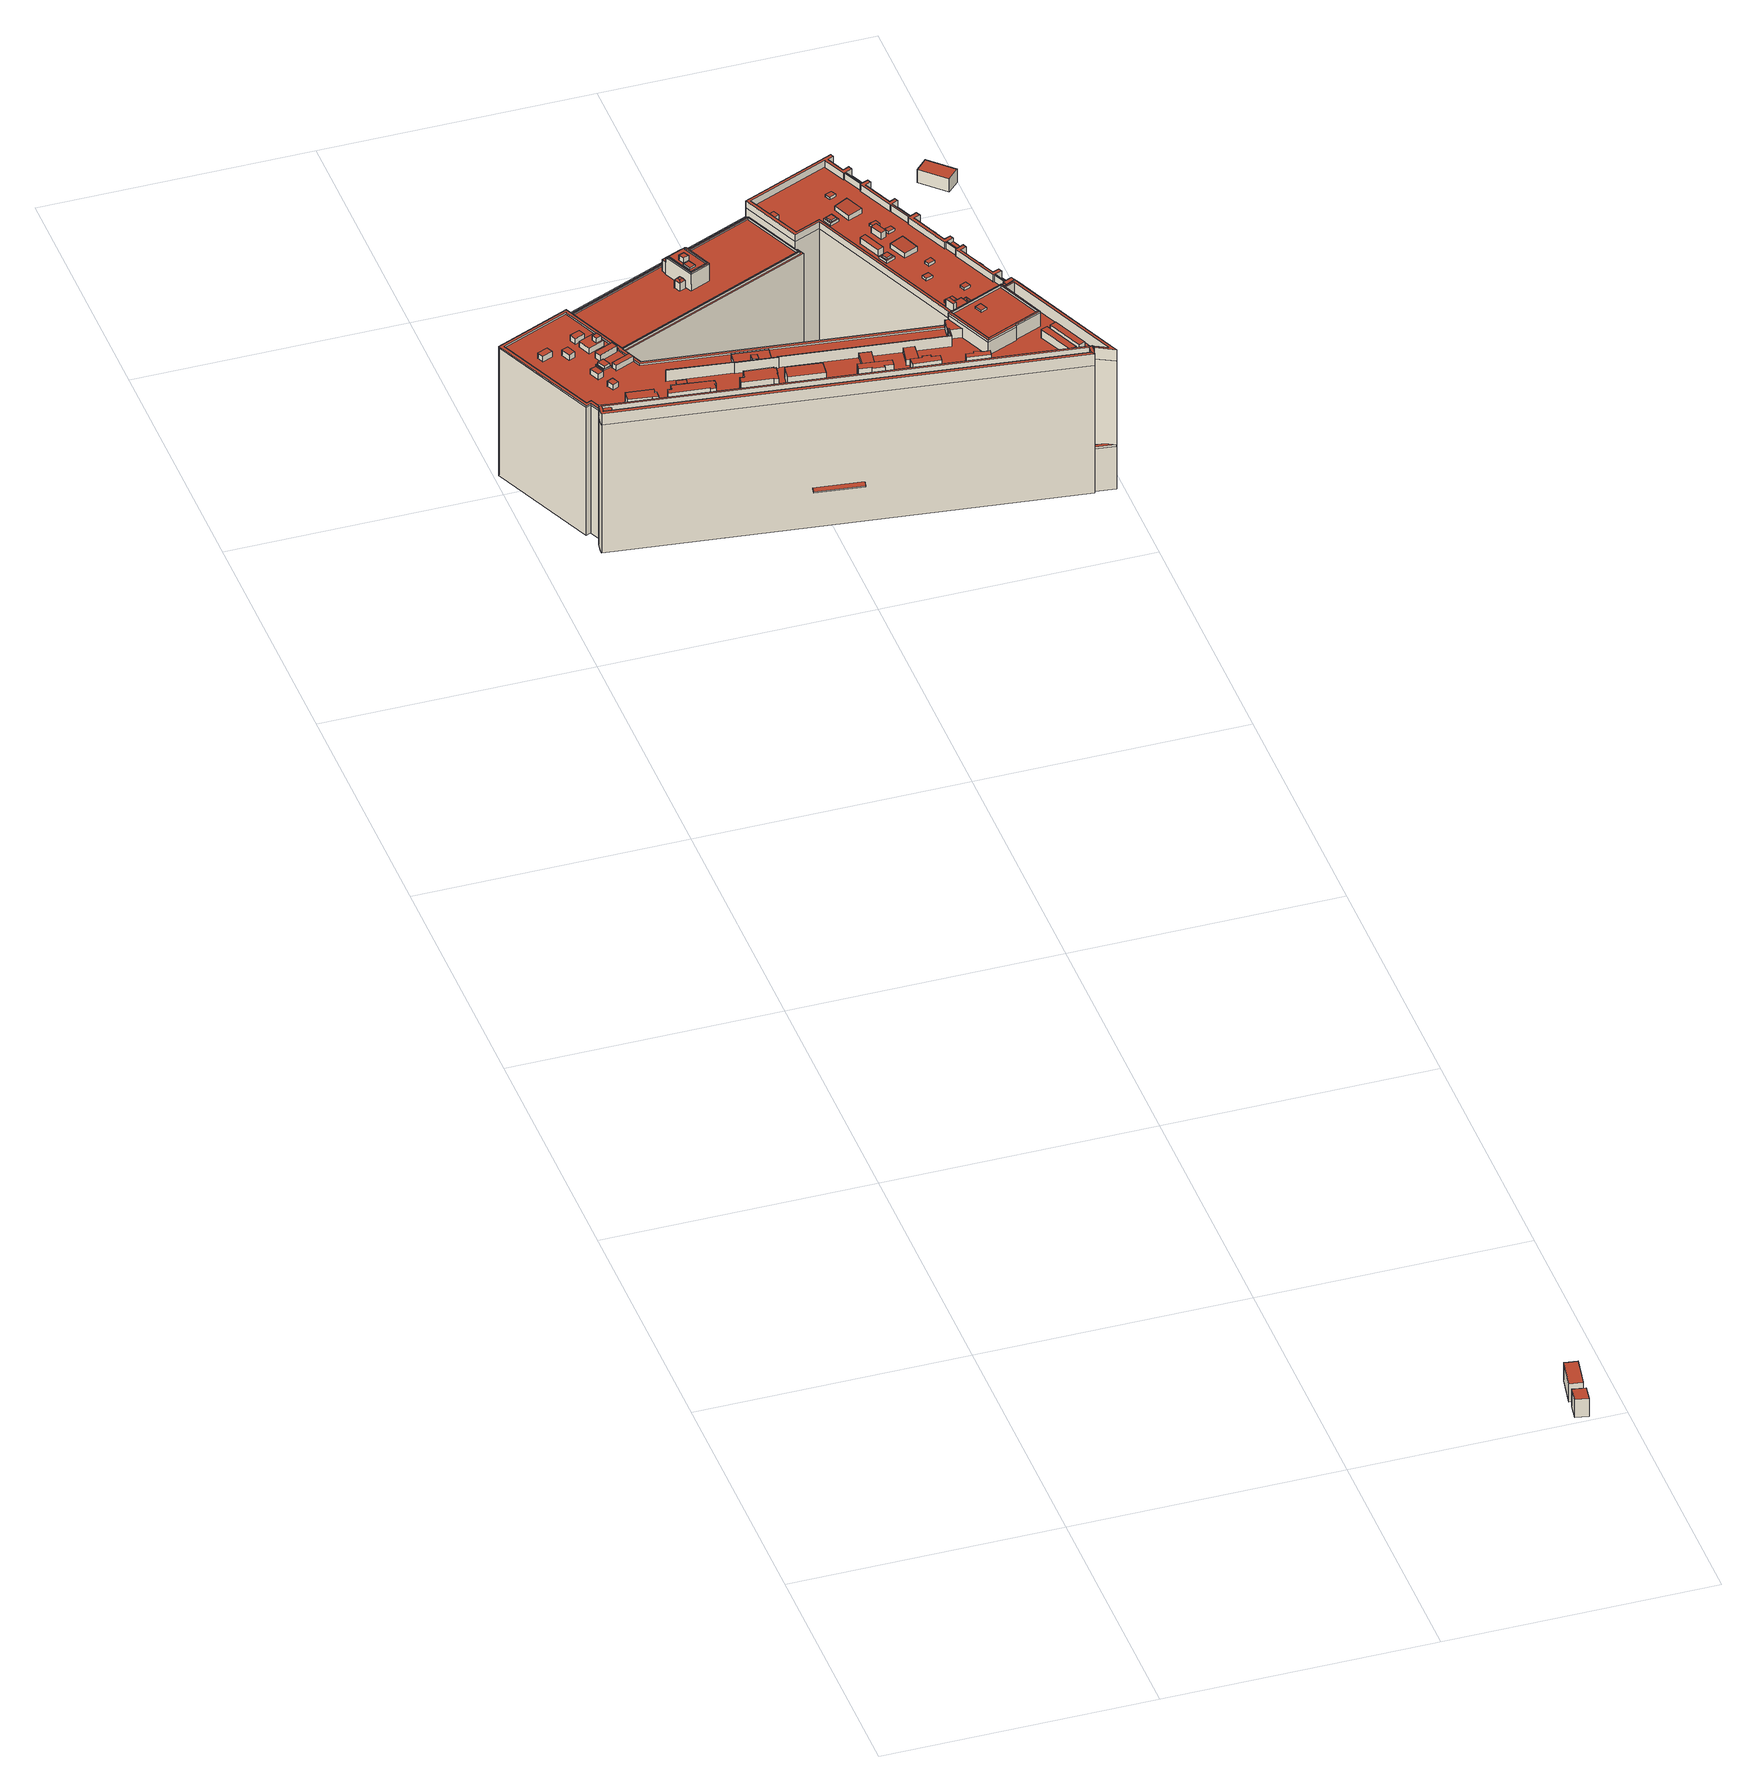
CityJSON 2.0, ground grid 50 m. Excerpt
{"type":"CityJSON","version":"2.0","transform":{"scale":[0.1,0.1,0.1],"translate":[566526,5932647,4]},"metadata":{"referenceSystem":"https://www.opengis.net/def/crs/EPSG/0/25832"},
"CityObjects":{
"building1":{"type":"Building","attributes":{"Grundhöhe NN":5.58,"Grundfläche 2D":7.43},"geometry":[{"type":"Solid","lod":"3","boundaries":[[[[0,1,2,3]],[[3,2,4,5]],[[2,1,6,4]],[[1,0,7,6]],[[0,3,5,7]],[[6,7,5,4]]]],"semantics":{"surfaces":[{"type":"GroundSurface"},{"type":"WallSurface"},{"type":"RoofSurface"}],"values":[[0,1,1,1,1,2]]}}]},
"building2":{"type":"Building","attributes":{"Grundhöhe NN":5.58,"Grundfläche 2D":14.66},"geometry":[{"type":"Solid","lod":"3","boundaries":[[[[8,9,10,11]],[[11,10,12,13]],[[10,9,14,12]],[[9,8,15,14]],[[8,11,13,15]],[[14,15,13,12]]]],"semantics":{"surfaces":[{"type":"GroundSurface"},{"type":"WallSurface"},{"type":"RoofSurface"}],"values":[[0,1,1,1,1,2]]}}]},
"building3":{"type":"Building","attributes":{"Grundhöhe NN":4.8,"Grundfläche 2D":612.06},"children":["building3-1","building3-2","building3-3","building3-4","building3-5"],"geometry":[{"type":"MultiSurface","lod":"3","boundaries":[[[16,17,18,19,20,21,22,23,24,25,26,27,28,29,30,31,32,33,34,35]],[[36,37,38,39,40,41]],[[37,36,42,43]],[[44,45,46,43,42,47]],[[44,48,40,39,49,45]],[[50,51,52,53,54,55]],[[56,53,52,57]],[[57,58,59,60,61,56]],[[62,60,59,63]],[[64,65,66,67]],[[65,68,69,66]],[[69,68,70,50,55,71]],[[55,62,72,71]],[[63,73,74,72,62]],[[73,64,67,74]],[[24,75,76,77,78,25]],[[79,75,24,23]],[[70,79,23,22]],[[20,19,80,52,51,50,70,22,21]],[[81,80,19,18]],[[16,35,34,33,77,76,82,65,64,59,58,57,81,18,17]],[[83,77,33,32]],[[84,85,31,30]],[[85,83,32,31]],[[86,84,30,29]],[[27,87,88,86,29,28]],[[89,87,27,26]],[[78,89,26,25]],[[90,91,46,45,49,39,38,92,93],[94,95,96,97],[98,99,100,101]],[[63,59,64,73],[41,47,42,36]],[[60,62,55,54,53,56,61]],[[67,66,69,71,72,74]],[[80,81,57,52]],[[79,70,68,65,82,76,75]],[[88,87,89,78,77,83,85,84,86]]],"semantics":{"surfaces":[{"type":"GroundSurface"},{"type":"WallSurface"},{"type":"RoofSurface"}],"values":[0,1,1,1,1,1,1,1,1,1,1,1,1,1,1,1,1,1,1,1,1,1,1,1,1,1,1,1,2,2,2,2,2,2,2]}}]},
"building3-1":{"type":"BuildingInstallation","parents":["building3"],"geometry":[{"type":"MultiSurface","lod":"3","boundaries":[[[102,103,104,105]],[[106,102,105,107]],[[108,106,107,109]],[[103,108,109,104]],[[110,111,103,102]],[[111,112,108,103]],[[113,110,102,106]],[[112,113,106,108]],[[111,110,113,112]]],"semantics":{"surfaces":[{"type":"WallSurface"},{"type":"RoofSurface"}],"values":[0,0,0,0,1,1,1,1,1]}}]},
"building3-2":{"type":"BuildingInstallation","parents":["building3"],"geometry":[{"type":"MultiSurface","lod":"3","boundaries":[[[114,115,97,96]],[[116,114,96,95]],[[117,116,95,94]],[[115,117,94,97]],[[115,114,116,117]]],"semantics":{"surfaces":[{"type":"WallSurface"},{"type":"RoofSurface"}],"values":[0,0,0,0,1]}}]},
"building3-3":{"type":"BuildingInstallation","parents":["building3"],"geometry":[{"type":"MultiSurface","lod":"3","boundaries":[[[118,119,98,101]],[[120,118,101,100]],[[121,120,100,99]],[[119,121,99,98]],[[120,121,119,118]]],"semantics":{"surfaces":[{"type":"WallSurface"},{"type":"RoofSurface"}],"values":[0,0,0,0,1]}}]},
"building3-4":{"type":"BuildingInstallation","parents":["building3"],"geometry":[{"type":"MultiSurface","lod":"3","boundaries":[[[47,122,123,44]],[[122,124,125,123]],[[124,41,40,125]],[[40,48,44,123,125]]],"semantics":{"surfaces":[{"type":"WallSurface"},{"type":"RoofSurface"}],"values":[0,0,0,1]}}]},
"building3-5":{"type":"BuildingInstallation","parents":["building3"],"geometry":[{"type":"MultiSurface","lod":"3","boundaries":[[[38,37,126,127]],[[37,43,128,126]],[[43,46,129,128]],[[130,129,46,91]],[[131,130,91,90]],[[132,131,90,93]],[[133,132,93,92]],[[127,133,92,38]],[[132,133,127,126,128,129,130,131]]],"semantics":{"surfaces":[{"type":"WallSurface"},{"type":"RoofSurface"}],"values":[0,0,0,0,0,0,0,0,1]}}]},
"building4":{"type":"Building","attributes":{"Grundhöhe NN":4.8,"Grundfläche 2D":1688.13},"children":["building4-1","building4-2","building4-3","building4-4","building4-5","building4-6","building4-7","building4-8","building4-9","building4-10","building4-11","building4-12","building4-13","building4-14","building4-15","building4-16","building4-17","building4-18","building4-19","building4-20","building4-21","building4-22","building4-23","building4-24","building4-25","building4-26","building4-27","building4-28"],"geometry":[{"type":"MultiSurface","lod":"3","boundaries":[[[134,135,136,137,138,139,140,141,142,143,144,145,146,147,148,149,150,151,18,17,16,35,34,33,32,31,30,29,28,152,153,154]],[[155,156,157,158]],[[156,159,160,157]],[[161,162,163,164,165,166,167,168,169,170,171,172,173,174]],[[167,175,176,168]],[[175,177,178,176]],[[177,179,180,181,182,178]],[[180,183,184,181]],[[185,186,187,188]],[[186,189,190,187]],[[191,190,189,192]],[[193,191,192,194]],[[195,196,197,193,194,198]],[[195,199,200,196]],[[199,201,202,200]],[[201,203,204,202]],[[205,206,207,208]],[[209,205,208,210]],[[211,209,210,212]],[[213,211,212,214]],[[215,213,214,216]],[[217,215,216,218]],[[219,217,218,220]],[[221,219,220,222]],[[223,221,222,224]],[[225,223,224,226]],[[227,225,226,228]],[[206,227,228,207]],[[229,185,188,184,183,230,231,232,233,234,235,236,237,238]],[[231,239,240,241,242,243,244,232]],[[241,245,246,242]],[[247,248,249,250,251,252]],[[252,253,254,247]],[[255,254,253,256,257,258]],[[259,260,261,262]],[[263,259,262,264]],[[265,263,264,266]],[[260,265,266,261]],[[267,268,269,270]],[[271,269,268,272]],[[273,271,272,274]],[[270,273,274,267]],[[275,276,277,278]],[[276,279,280,277]],[[279,281,282,280]],[[283,284,285,286]],[[287,285,284,288]],[[288,289,290,287]],[[289,291,292,290]],[[291,293,294,292]],[[293,295,296,294]],[[297,296,295,298]],[[298,283,286,297]],[[299,300,301,302,303,304]],[[305,306,307,308]],[[306,309,310,307]],[[309,311,312,310]],[[311,313,314,312]],[[315,316,317,318]],[[316,319,320,317]],[[319,321,299,304,322,320]],[[323,324,325,326]],[[324,327,328,325]],[[327,161,174,328]],[[281,155,158,282]],[[159,329,330,160]],[[329,331,332,330]],[[333,332,331,334]],[[334,335,336,333]],[[335,337,338,336]],[[278,338,337,275]],[[339,237,236,340]],[[340,341,342,339]],[[341,229,238,342]],[[343,324,323,154,153,344]],[[345,346,347,348]],[[346,349,350,351,352,353,354,347]],[[351,355,356,357,358,352]],[[359,360,361,362]],[[362,363,364,359]],[[365,364,363,366]],[[31,327,324,343,367,30]],[[161,327,31,32]],[[34,35,16,17,18,167,166,165,164,163,162,161,32,33]],[[175,167,18,151]],[[177,175,151,150]],[[148,180,179,177,150,149]],[[183,180,148,147]],[[145,231,230,183,147,146]],[[143,142,241,240,239,231,145,144]],[[241,142,141,245]],[[368,369,370,371,315,245,141,140]],[[315,371,372,316]],[[373,374,319,316,372,375]],[[299,321,319,374,373,139,138,137]],[[135,301,300,299,137,136]],[[376,344,153,152]],[[377,376,152,28]],[[378,377,28,29]],[[367,378,29,30]],[[379,380,381,382,383,356,355,351,384,385]],[[356,383,386,387]],[[387,386,388,389]],[[389,388,390,345]],[[308,302,346,345,390,305]],[[323,326,384,351,350,349,346,302,301,135,134,154]],[[373,368,140,139]],[[292,294,296,297,286,285,287,290]],[[236,235,258,257,391,392,250,249,245,315,313,311,309,306,305,390,388,386,383,382,381,380,379,203,201,199,195,198,194,192,189,186,185,229,341,340],[267,274,272,268],[159,156,155,281,279,276,275,337,335,334,331,329],[261,266,264,262],[222,220,218,216,214,212,210,208,207,228,226,224],[295,293,291,289,288,284,283,298]],[[320,322,304,303,302,308,307,310,312,314,318,317]],[[193,197,196,200,202,204,385,384,326,325,328,174,173,172,171,170,169,168,176,178,182,181,184,188,187,190,191]],[[271,273,270,269],[393,394,395,396]],[[223,225,227,206,205,209,211,213,215,217,219,221]],[[254,255,234,233,232,244,243,242,246,248,247]],[[263,265,260,259]],[[333,336,338,278,277,280,282,158,157,160,330,332]],[[238,237,339,342]],[[364,365,348,347,354,353,352,358,357,360,359]],[[389,345,366,363,362,361,356,387]],[[372,371,370,369,368,373,375]],[[376,377,378,367,343,344]]],"semantics":{"surfaces":[{"type":"GroundSurface"},{"type":"WallSurface"},{"type":"RoofSurface"}],"values":[0,1,1,1,1,1,1,1,1,1,1,1,1,1,1,1,1,1,1,1,1,1,1,1,1,1,1,1,1,1,1,1,1,1,1,1,1,1,1,1,1,1,1,1,1,1,1,1,1,1,1,1,1,1,1,1,1,1,1,1,1,1,1,1,1,1,1,1,1,1,1,1,1,1,1,1,1,1,1,1,1,1,1,1,1,1,1,1,1,1,1,1,1,1,1,1,1,1,1,1,1,1,1,1,1,1,1,2,2,2,2,2,2,2,2,2,2,2,2,2,2]}}]},
"building4-1":{"type":"BuildingInstallation","parents":["building4"],"geometry":[{"type":"MultiSurface","lod":"3","boundaries":[[[397,398,399,400]],[[400,399,401,402]],[[402,403,397,400]],[[398,397,403,404]],[[404,401,399,398]]],"semantics":{"surfaces":[{"type":"RoofSurface"},{"type":"WallSurface"}],"values":[0,1,1,1,1]}}]},
"building4-2":{"type":"BuildingInstallation","parents":["building4"],"geometry":[{"type":"MultiSurface","lod":"3","boundaries":[[[405,406,407,408]],[[409,410,407,406]],[[410,411,408,407]],[[411,412,405,408]],[[412,409,406,405]],[[409,412,411,410]]],"semantics":{"surfaces":[{"type":"RoofSurface"},{"type":"WallSurface"},{"type":"OuterCeilingSurface"}],"values":[0,1,1,1,1,2]}}]},
"building4-3":{"type":"BuildingInstallation","parents":["building4"],"geometry":[{"type":"MultiSurface","lod":"3","boundaries":[[[413,414,415,416]],[[416,415,417,418]],[[413,416,418,419]],[[414,413,419,420]],[[415,414,420,417]]],"semantics":{"surfaces":[{"type":"RoofSurface"},{"type":"WallSurface"}],"values":[0,1,1,1,1]}}]},
"building4-4":{"type":"BuildingInstallation","parents":["building4"],"geometry":[{"type":"MultiSurface","lod":"3","boundaries":[[[421,422,423,424]],[[424,423,425,426]],[[421,424,426,427]],[[422,421,427,428]],[[428,425,423,422]]],"semantics":{"surfaces":[{"type":"RoofSurface"},{"type":"WallSurface"}],"values":[0,1,1,1,1]}}]},
"building4-5":{"type":"BuildingInstallation","parents":["building4"],"geometry":[{"type":"MultiSurface","lod":"3","boundaries":[[[429,430,431,432]],[[432,431,396,395]],[[429,432,395,394]],[[430,429,394,393]],[[431,430,393,396]]],"semantics":{"surfaces":[{"type":"RoofSurface"},{"type":"WallSurface"}],"values":[0,1,1,1,1]}}]},
"building4-6":{"type":"BuildingInstallation","parents":["building4"],"geometry":[{"type":"MultiSurface","lod":"3","boundaries":[[[248,246,318,314,234,255,433]],[[245,315,318,246]],[[314,313,235,234]],[[258,434,249,248,433,255]]],"semantics":{"surfaces":[{"type":"RoofSurface"},{"type":"WallSurface"}],"values":[0,1,1,1]}}]},
"building4-7":{"type":"BuildingInstallation","parents":["building4"],"geometry":[{"type":"MultiSurface","lod":"3","boundaries":[[[435,436,437,438]],[[438,437,439,440]],[[435,438,440,441]],[[436,435,441,442]],[[437,436,442,439]]],"semantics":{"surfaces":[{"type":"RoofSurface"},{"type":"WallSurface"}],"values":[0,1,1,1,1]}}]},
"building4-8":{"type":"BuildingInstallation","parents":["building4"],"geometry":[{"type":"MultiSurface","lod":"3","boundaries":[[[443,444,445,446]],[[446,445,447,448]],[[443,446,448,449]],[[449,450,444,443]],[[450,447,445,444]]],"semantics":{"surfaces":[{"type":"RoofSurface"},{"type":"WallSurface"}],"values":[0,1,1,1,1]}}]},
"building4-9":{"type":"BuildingInstallation","parents":["building4"],"geometry":[{"type":"MultiSurface","lod":"3","boundaries":[[[253,252,251,256]],[[250,257,256,251]]],"semantics":{"surfaces":[{"type":"RoofSurface"},{"type":"WallSurface"}],"values":[0,1]}}]},
"building4-10":{"type":"BuildingInstallation","parents":["building4"],"geometry":[{"type":"MultiSurface","lod":"3","boundaries":[[[451,452,453,454]],[[454,453,455,456]],[[451,454,456,457]],[[452,451,457,458]],[[453,452,458,455]]],"semantics":{"surfaces":[{"type":"RoofSurface"},{"type":"WallSurface"}],"values":[0,1,1,1,1]}}]},
"building4-11":{"type":"BuildingInstallation","parents":["building4"],"geometry":[{"type":"MultiSurface","lod":"3","boundaries":[[[459,460,461,462]],[[463,464,460,459]],[[464,465,461,460]],[[465,466,462,461]],[[463,459,462,466]]],"semantics":{"surfaces":[{"type":"RoofSurface"},{"type":"WallSurface"}],"values":[0,1,1,1,1]}}]},
"building4-12":{"type":"BuildingInstallation","parents":["building4"],"geometry":[{"type":"MultiSurface","lod":"3","boundaries":[[[348,365,360,357,467,468]],[[366,361,360,365]],[[356,387,467,357]],[[387,389,468,467]],[[389,345,348,468]]],"semantics":{"surfaces":[{"type":"RoofSurface"},{"type":"WallSurface"}],"values":[0,1,1,1,1]}}]},
"building4-13":{"type":"BuildingInstallation","parents":["building4"],"geometry":[{"type":"MultiSurface","lod":"3","boundaries":[[[469,470,471,472]],[[472,471,473,474]],[[469,472,474,475]],[[470,469,475,476]],[[471,470,476,473]]],"semantics":{"surfaces":[{"type":"RoofSurface"},{"type":"WallSurface"}],"values":[0,1,1,1,1]}}]},
"building4-14":{"type":"BuildingInstallation","parents":["building4"],"geometry":[{"type":"MultiSurface","lod":"3","boundaries":[[[477,478,479,480,481,482,483,484]],[[485,486,482,481]],[[483,482,486,487]],[[484,483,487,488]],[[488,489,477,484]],[[489,490,478,477]],[[490,491,479,478]],[[491,492,480,479]],[[492,485,481,480]]],"semantics":{"surfaces":[{"type":"RoofSurface"},{"type":"WallSurface"}],"values":[0,1,1,1,1,1,1,1,1]}}]},
"building4-15":{"type":"BuildingInstallation","parents":["building4"],"geometry":[{"type":"MultiSurface","lod":"3","boundaries":[[[493,494,495,496,497,498,499,500]],[[496,495,501,502]],[[497,496,502,503]],[[498,497,503,504]],[[499,498,504,505]],[[500,499,505,506]],[[493,500,506,507]],[[495,494,508,501]],[[494,493,507,508]]],"semantics":{"surfaces":[{"type":"RoofSurface"},{"type":"WallSurface"}],"values":[0,1,1,1,1,1,1,1,1]}}]},
"building4-16":{"type":"BuildingInstallation","parents":["building4"],"geometry":[{"type":"MultiSurface","lod":"3","boundaries":[[[509,510,511,512]],[[513,514,512,511]],[[509,512,514,515]],[[515,516,510,509]],[[511,510,516,513]]],"semantics":{"surfaces":[{"type":"RoofSurface"},{"type":"WallSurface"}],"values":[0,1,1,1,1]}}]},
"building4-17":{"type":"BuildingInstallation","parents":["building4"],"geometry":[{"type":"MultiSurface","lod":"3","boundaries":[[[517,518,519,520]],[[517,520,521,522]],[[518,517,522,523]],[[519,518,523,524]],[[524,521,520,519]]],"semantics":{"surfaces":[{"type":"RoofSurface"},{"type":"WallSurface"}],"values":[0,1,1,1,1]}}]},
"building4-18":{"type":"BuildingInstallation","parents":["building4"],"geometry":[{"type":"MultiSurface","lod":"3","boundaries":[[[525,374,526,527,528]],[[368,373,374,525]],[[373,375,526,374]],[[375,370,527,526]],[[369,368,525,528,527,370]]],"semantics":{"surfaces":[{"type":"RoofSurface"},{"type":"WallSurface"}],"values":[0,1,1,1,1]}}]},
"building4-19":{"type":"BuildingInstallation","parents":["building4"],"geometry":[{"type":"MultiSurface","lod":"3","boundaries":[[[529,530,531,532],[533,534,535,536]],[[537,538,532,531]],[[538,539,529,532]],[[530,529,539,540]],[[531,530,540,537]]],"semantics":{"surfaces":[{"type":"RoofSurface"},{"type":"WallSurface"}],"values":[0,1,1,1,1]}}]},
"building4-20":{"type":"BuildingInstallation","parents":["building4"],"geometry":[{"type":"MultiSurface","lod":"3","boundaries":[[[541,542,543,544,545,546,547]],[[548,542,541,204,203]],[[549,543,542,548]],[[544,550,381,545]],[[385,547,546,545,381,380,379]],[[541,547,385,204]]],"semantics":{"surfaces":[{"type":"RoofSurface"},{"type":"WallSurface"}],"values":[0,1,1,1,1,1]}}]},
"building4-21":{"type":"BuildingInstallation","parents":["building4"],"geometry":[{"type":"MultiSurface","lod":"3","boundaries":[[[551,552,553,554]],[[552,551,536,535]],[[553,552,535,534]],[[554,553,534,533]],[[551,554,533,536]]],"semantics":{"surfaces":[{"type":"RoofSurface"},{"type":"WallSurface"}],"values":[0,1,1,1,1]}}]},
"building4-22":{"type":"BuildingInstallation","parents":["building4"],"geometry":[{"type":"MultiSurface","lod":"3","boundaries":[[[555,556,557,558]],[[559,560,558,557]],[[560,561,555,558]],[[556,555,561,562]],[[557,556,562,559]]],"semantics":{"surfaces":[{"type":"RoofSurface"},{"type":"WallSurface"}],"values":[0,1,1,1,1]}}]},
"building4-23":{"type":"BuildingInstallation","parents":["building4"],"geometry":[{"type":"MultiSurface","lod":"3","boundaries":[[[563,564,565,566,567,568,569,570,571,572,573,574,575,576]],[[577,578,571,570]],[[572,571,578,579]],[[579,580,573,572]],[[574,573,580,581]],[[575,574,581,582]],[[576,575,582,583]],[[550,544,563,576,583]],[[544,543,564,563]],[[584,565,564,543,549]],[[566,565,584,585]],[[585,586,567,566]],[[568,567,586,587]],[[587,588,569,568]],[[570,569,588,577]]],"semantics":{"surfaces":[{"type":"RoofSurface"},{"type":"WallSurface"}],"values":[0,1,1,1,1,1,1,1,1,1,1,1,1,1,1]}}]},
"building4-24":{"type":"BuildingInstallation","parents":["building4"],"geometry":[{"type":"MultiSurface","lod":"3","boundaries":[[[589,590,591,592],[439,442,441,440]],[[593,594,591,590]],[[592,591,594,595]],[[595,596,589,592]],[[596,593,590,589]]],"semantics":{"surfaces":[{"type":"RoofSurface"},{"type":"WallSurface"}],"values":[0,1,1,1,1]}}]},
"building4-25":{"type":"BuildingInstallation","parents":["building4"],"geometry":[{"type":"MultiSurface","lod":"3","boundaries":[[[597,598,599,600]],[[600,599,601,602]],[[597,600,602,603]],[[598,597,603,604]],[[599,598,604,601]]],"semantics":{"surfaces":[{"type":"RoofSurface"},{"type":"WallSurface"}],"values":[0,1,1,1,1]}}]},
"building4-26":{"type":"BuildingInstallation","parents":["building4"],"geometry":[{"type":"MultiSurface","lod":"3","boundaries":[[[605,606,607,608]],[[608,607,609,610]],[[605,608,610,611]],[[606,605,611,612]],[[607,606,612,609]]],"semantics":{"surfaces":[{"type":"RoofSurface"},{"type":"WallSurface"}],"values":[0,1,1,1,1]}}]},
"building4-27":{"type":"BuildingInstallation","parents":["building4"],"geometry":[{"type":"MultiSurface","lod":"3","boundaries":[[[613,614,615,616]],[[617,618,616,615]],[[613,616,618,619]],[[619,620,614,613]],[[615,614,620,617]]],"semantics":{"surfaces":[{"type":"RoofSurface"},{"type":"WallSurface"}],"values":[0,1,1,1,1]}}]},
"building4-28":{"type":"BuildingInstallation","parents":["building4"],"geometry":[{"type":"MultiSurface","lod":"3","boundaries":[[[621,622,623,624,625,626,627,628]],[[629,630,626,625]],[[630,631,627,626]],[[631,632,628,627]],[[621,628,632,633]],[[622,621,633,634]],[[623,622,634,635]],[[624,623,635,636]],[[636,629,625,624]]],"semantics":{"surfaces":[{"type":"RoofSurface"},{"type":"WallSurface"}],"values":[0,1,1,1,1,1,1,1,1]}}]},
"building5":{"type":"Building","attributes":{"Grundhöhe NN":4.8,"Grundfläche 2D":717.5},"children":["building5-1","building5-2","building5-3","building5-4","building5-5","building5-6","building5-7","building5-8","building5-9","building5-10","building5-11","building5-12","building5-13","building5-14","building5-15","building5-16","building5-17","building5-18","building5-19","building5-20","building5-21","building5-22","building5-23"],"geometry":[{"type":"MultiSurface","lod":"3","boundaries":[[[637,136,638,154,639,640,22,21,20,19,641,642,643,644,645,646,647,648,649,650,651]],[[652,653,654,655]],[[653,656,657,654]],[[658,659,660,657,656,661,662,663]],[[664,660,659,665]],[[665,666,667,668,669,664]],[[667,670,671,668]],[[670,672,673,671]],[[672,674,675,673]],[[674,676,677,675]],[[676,678,679,677]],[[678,680,681,679]],[[680,682,683,681]],[[682,684,685,683]],[[684,686,687,685]],[[686,688,689,687]],[[688,690,691,689]],[[690,692,693,691]],[[692,694,695,693]],[[696,695,694,697]],[[698,696,697,699]],[[699,700,701,698]],[[702,703,704,705]],[[702,706,707,703]],[[706,708,709,707]],[[710,709,708,711]],[[711,712,713,714,715,710]],[[713,716,717,714]],[[716,718,719,717]],[[718,720,721,719]],[[720,722,723,721]],[[724,725,726,723,722]],[[727,726,725,728,729,730]],[[730,731,732,727]],[[733,732,731,734,735,736]],[[737,738,733,736,739]],[[737,740,741,738]],[[740,742,743,741]],[[742,744,745,743]],[[744,746,747,745]],[[746,748,749,750,747]],[[749,751,752,750]],[[753,752,751,754]],[[754,755,756,753]],[[755,757,758,756]],[[757,759,760,758]],[[759,761,762,760]],[[761,763,764,762]],[[765,764,763,766]],[[766,767,768,765]],[[769,768,767,770]],[[770,771,772,769]],[[771,773,774,772]],[[773,775,776,774]],[[775,777,778,776]],[[777,779,780,778]],[[779,781,782,780]],[[783,784,785,786,787,788,782,781]],[[785,789,790,786]],[[789,791,792,793,794,790]],[[792,795,796,793]],[[797,798,799,800]],[[801,797,800,802]],[[803,801,802,804]],[[798,803,804,799]],[[805,806,807,808]],[[809,807,806,810]],[[811,809,810,812]],[[808,811,812,805]],[[813,814,815,816,651,650]],[[817,818,819,820,645,644]],[[821,822,643,642]],[[21,22,785,784,783,781,19,20]],[[789,785,22,640]],[[154,792,791,789,640,639]],[[136,702,705,823,795,792,154,638]],[[716,713,706,702,136,637]],[[824,718,716,637,651,816]],[[825,826,720,718,824,827]],[[720,826,813,722]],[[737,739,724,722,813,650,649,828]],[[737,828,829,740]],[[830,831,742,740,829,832]],[[742,831,833,744]],[[744,833,648,647,746]],[[748,746,647,646]],[[754,748,646,645,820,755]],[[755,820,834,757]],[[835,836,759,757,834,837]],[[759,836,817,761]],[[771,770,763,761,817,644,643,822]],[[771,822,838,773]],[[773,838,839,775]],[[775,839,821,777]],[[777,821,642,641,779]],[[781,779,641,19]],[[833,840,841,828,649,648]],[[842,843,655,654,657,660,664,669,668,671,673,675,677,679,681,683,685,687,689,691,693,695,696,698,701,704,703,707,709,710,715,714,717,719,721,723,726,727,732,733,738,741,743,745,747,750,752,753,756,758,760,762,764,765,768,769,772,774,776,778,780,782,788,787,786,790,794,793,796,844]],[[801,803,798,797]],[[809,811,808,807]],[[813,826,825,827,824,816,815,814]],[[837,834,820,819,818,817,836,835]],[[724,739,734,731,730,729]],[[749,748,754,751]],[[766,763,770,767]],[[686,684,682,680,678,676,674,672,670,667,666,665,659,658,661,656,653,652,845,846,847,795,823,705,700,699,697,694,692,690,688],[810,806,805,812],[800,799,804,802]],[[712,711,708,706,713]],[[832,829,828,841,840,833,831,830]],[[838,822,821,839]]],"semantics":{"surfaces":[{"type":"GroundSurface"},{"type":"WallSurface"},{"type":"RoofSurface"}],"values":[0,1,1,1,1,1,1,1,1,1,1,1,1,1,1,1,1,1,1,1,1,1,1,1,1,1,1,1,1,1,1,1,1,1,1,1,1,1,1,1,1,1,1,1,1,1,1,1,1,1,1,1,1,1,1,1,1,1,1,1,1,1,1,1,1,1,1,1,1,1,1,1,1,1,1,1,1,1,1,1,1,1,1,1,1,1,1,1,1,1,1,1,1,1,1,1,1,2,2,2,2,2,2,2,2,2,2,2,2]}}]},
"building5-1":{"type":"BuildingInstallation","parents":["building5"],"geometry":[{"type":"MultiSurface","lod":"3","boundaries":[[[848,849,850,851]],[[851,850,852,853]],[[848,851,853,854]],[[849,848,854,855]],[[850,849,855,852]]],"semantics":{"surfaces":[{"type":"RoofSurface"},{"type":"WallSurface"}],"values":[0,1,1,1,1]}}]},
"building5-2":{"type":"BuildingInstallation","parents":["building5"],"geometry":[{"type":"MultiSurface","lod":"3","boundaries":[[[856,857,858,859]],[[859,858,860,861]],[[856,859,861,862]],[[862,863,857,856]],[[863,860,858,857]]],"semantics":{"surfaces":[{"type":"RoofSurface"},{"type":"WallSurface"}],"values":[0,1,1,1,1]}}]},
"building5-3":{"type":"BuildingInstallation","parents":["building5"],"geometry":[{"type":"MultiSurface","lod":"3","boundaries":[[[864,844,796,704,701,865]],[[795,823,705,704,796]],[[866,867,865,701,700,868,869,870]]],"semantics":{"surfaces":[{"type":"RoofSurface"},{"type":"WallSurface"}],"values":[0,1,1]}}]},
"building5-4":{"type":"BuildingInstallation","parents":["building5"],"geometry":[{"type":"MultiSurface","lod":"3","boundaries":[[[869,871,872,873,870]],[[874,866,870,873]],[[875,876,877,872,871,869,868]],[[877,878,874,873,872]]],"semantics":{"surfaces":[{"type":"RoofSurface"},{"type":"WallSurface"}],"values":[0,1,1,1]}}]},
"building5-5":{"type":"BuildingInstallation","parents":["building5"],"geometry":[{"type":"MultiSurface","lod":"3","boundaries":[[[725,736,735,728]],[[728,735,734,729]],[[724,739,736,725]]],"semantics":{"surfaces":[{"type":"RoofSurface"},{"type":"WallSurface"}],"values":[0,1,1]}}]},
"building5-6":{"type":"BuildingInstallation","parents":["building5"],"geometry":[{"type":"MultiSurface","lod":"3","boundaries":[[[879,880,881,882]],[[882,881,830,832]],[[879,882,832,841]],[[880,879,841,840]],[[881,880,840,830]]],"semantics":{"surfaces":[{"type":"RoofSurface"},{"type":"WallSurface"}],"values":[0,1,1,1,1]}}]},
"building5-7":{"type":"BuildingInstallation","parents":["building5"],"geometry":[{"type":"MultiSurface","lod":"3","boundaries":[[[883,884,885,886]],[[886,885,887,888]],[[883,886,888,889]],[[884,883,889,890]],[[885,884,890,887]]],"semantics":{"surfaces":[{"type":"RoofSurface"},{"type":"WallSurface"}],"values":[0,1,1,1,1]}}]},
"building5-8":{"type":"BuildingInstallation","parents":["building5"],"geometry":[{"type":"MultiSurface","lod":"3","boundaries":[[[891,892,893,894]],[[895,896,894,893]],[[891,894,896,897]],[[892,891,897,898]],[[898,895,893,892]]],"semantics":{"surfaces":[{"type":"RoofSurface"},{"type":"WallSurface"}],"values":[0,1,1,1,1]}}]},
"building5-9":{"type":"BuildingInstallation","parents":["building5"],"geometry":[{"type":"MultiSurface","lod":"3","boundaries":[[[899,900,901,902]],[[902,901,903,904]],[[899,902,904,905]],[[905,906,900,899]],[[906,903,901,900]]],"semantics":{"surfaces":[{"type":"RoofSurface"},{"type":"WallSurface"}],"values":[0,1,1,1,1]}}]},
"building5-10":{"type":"BuildingInstallation","parents":["building5"],"geometry":[{"type":"MultiSurface","lod":"3","boundaries":[[[907,908,909,910],[890,889,888,887]],[[910,909,911,912]],[[907,910,912,913]],[[908,907,913,914]],[[909,908,914,911]]],"semantics":{"surfaces":[{"type":"RoofSurface"},{"type":"WallSurface"}],"values":[0,1,1,1,1]}}]},
"building5-11":{"type":"BuildingInstallation","parents":["building5"],"geometry":[{"type":"MultiSurface","lod":"3","boundaries":[[[915,916,917,918]],[[918,917,919,920]],[[915,918,920,921]],[[916,915,921,922]],[[917,916,922,919]]],"semantics":{"surfaces":[{"type":"RoofSurface"},{"type":"WallSurface"}],"values":[0,1,1,1,1]}}]},
"building5-12":{"type":"BuildingInstallation","parents":["building5"],"geometry":[{"type":"MultiSurface","lod":"3","boundaries":[[[923,924,925,926]],[[926,925,927,928]],[[928,929,923,926]],[[924,923,929,930]],[[925,924,930,927]]],"semantics":{"surfaces":[{"type":"RoofSurface"},{"type":"WallSurface"}],"values":[0,1,1,1,1]}}]},
"building5-13":{"type":"BuildingInstallation","parents":["building5"],"geometry":[{"type":"MultiSurface","lod":"3","boundaries":[[[931,932,663,662]],[[931,662,661,933]],[[933,934,932,931]],[[934,658,663,932]]],"semantics":{"surfaces":[{"type":"RoofSurface"},{"type":"WallSurface"}],"values":[0,1,1,1]}}]},
"building5-14":{"type":"BuildingInstallation","parents":["building5"],"geometry":[{"type":"MultiSurface","lod":"3","boundaries":[[[935,936,937,938]],[[937,825,827,938]],[[827,815,935,938]],[[815,814,936,935]],[[825,937,936,814]]],"semantics":{"surfaces":[{"type":"RoofSurface"},{"type":"WallSurface"}],"values":[0,1,1,1,1]}}]},
"building5-15":{"type":"BuildingInstallation","parents":["building5"],"geometry":[{"type":"MultiSurface","lod":"3","boundaries":[[[939,940,941,942]],[[942,941,943,944]],[[939,942,944,945]],[[940,939,945,946]],[[941,940,946,943]]],"semantics":{"surfaces":[{"type":"RoofSurface"},{"type":"WallSurface"}],"values":[0,1,1,1,1]}}]},
"building5-16":{"type":"BuildingInstallation","parents":["building5"],"geometry":[{"type":"MultiSurface","lod":"3","boundaries":[[[877,876,947,948]],[[948,947,949]],[[950,947,876]],[[949,947,950]],[[951,878,877,948]],[[950,876,875,952]],[[953,949,950,952]],[[953,951,948,949]]],"semantics":{"surfaces":[{"type":"RoofSurface"},{"type":"WallSurface"}],"values":[0,0,0,0,1,1,1,1]}}]},
"building5-17":{"type":"BuildingInstallation","parents":["building5"],"geometry":[{"type":"MultiSurface","lod":"3","boundaries":[[[954,955,956,957],[919,922,921,920]],[[957,956,958,959]],[[954,957,959,960]],[[955,954,960,961]],[[961,958,956,955]]],"semantics":{"surfaces":[{"type":"RoofSurface"},{"type":"WallSurface"}],"values":[0,1,1,1,1]}}]},
"building5-18":{"type":"BuildingInstallation","parents":["building5"],"geometry":[{"type":"MultiSurface","lod":"3","boundaries":[[[962,963,964,965]],[[965,964,966,967]],[[962,965,967,968]],[[963,962,968,969]],[[964,963,969,966]]],"semantics":{"surfaces":[{"type":"RoofSurface"},{"type":"WallSurface"}],"values":[0,1,1,1,1]}}]},
"building5-19":{"type":"BuildingInstallation","parents":["building5"],"geometry":[{"type":"MultiSurface","lod":"3","boundaries":[[[970,971,972,973,974]],[[843,842,972,971]],[[973,972,842,844,864]],[[974,973,864,865,867,975]],[[652,655,843,971,970,974,975]]],"semantics":{"surfaces":[{"type":"RoofSurface"},{"type":"WallSurface"}],"values":[0,1,1,1,1]}}]},
"building5-20":{"type":"BuildingInstallation","parents":["building5"],"geometry":[{"type":"MultiSurface","lod":"3","boundaries":[[[976,977,978,979],[980,981,982,983]],[[979,978,984,985]],[[985,986,976,979]],[[977,976,986,987]],[[978,977,987,984]]],"semantics":{"surfaces":[{"type":"RoofSurface"},{"type":"WallSurface"}],"values":[0,1,1,1,1]}}]},
"building5-21":{"type":"BuildingInstallation","parents":["building5"],"geometry":[{"type":"MultiSurface","lod":"3","boundaries":[[[988,989,990,991]],[[991,990,992,993]],[[988,991,993,994]],[[989,988,994,995]],[[990,989,995,992]]],"semantics":{"surfaces":[{"type":"RoofSurface"},{"type":"WallSurface"}],"values":[0,1,1,1,1]}}]},
"building5-22":{"type":"BuildingInstallation","parents":["building5"],"geometry":[{"type":"MultiSurface","lod":"3","boundaries":[[[996,997,998,999]],[[999,998,983,982]],[[996,999,982,981]],[[997,996,981,980]],[[998,997,980,983]]],"semantics":{"surfaces":[{"type":"RoofSurface"},{"type":"WallSurface"}],"values":[0,1,1,1,1]}}]},
"building5-23":{"type":"BuildingInstallation","parents":["building5"],"geometry":[{"type":"MultiSurface","lod":"3","boundaries":[[[1000,1001,1002,1003]],[[835,837,1003,1002]],[[1000,1003,837,819]],[[819,818,1001,1000]],[[818,835,1002,1001]]],"semantics":{"surfaces":[{"type":"RoofSurface"},{"type":"WallSurface"}],"values":[0,1,1,1,1]}}]},
"building6":{"type":"Building","attributes":{"Grundhöhe NN":6.42,"Grundfläche 2D":18.04},"geometry":[{"type":"Solid","lod":"3","boundaries":[[[[1004,1005,1006,1007]],[[1007,1006,1008,1009]],[[1006,1005,1010,1008]],[[1005,1004,1011,1010]],[[1004,1007,1009,1011]],[[1010,1011,1009,1008]]]],"semantics":{"surfaces":[{"type":"GroundSurface"},{"type":"WallSurface"},{"type":"RoofSurface"}],"values":[[0,1,1,1,1,2]]}}]}
},
"vertices":[
[936,30,16],[931,0,16],[907,5,16],[912,35,16],[907,5,54],[912,35,54],[931,0,54],[936,30,54],
[946,104,16],[936,45,16],[911,49,16],[922,108,16],[911,49,54],[922,108,54],[936,45,54],[946,104,54],
[151,3107,8],[151,3109,8],[149,3113,8],[522,3275,8],[525,3269,8],[525,3268,8],[572,3159,8],[577,3161,8],[583,3148,8],[281,3017,8],[289,3001,8],[301,3006,8],[309,2987,8],[310,2984,8],[220,2945,8],[205,2980,8],[206,2980,8],[204,2984,8],[203,2986,8],[152,3106,8],[370,3110,272],[370,3110,307],[346,3163,307],[344,3167,307],[344,3167,297],[344,3167,272],[408,3126,272],[408,3126,307],[383,3184,297],[383,3184,307],[385,3180,307],[383,3184,272],[380,3183,297],[380,3183,307],[525,3268,272],[525,3269,272],[524,3271,272],[524,3271,274],[525,3269,274],[525,3268,274],[151,3109,274],[151,3109,272],[151,3107,272],[152,3106,272],[152,3106,274],[151,3107,274],[523,3267,274],[523,3267,272],[202,2990,272],[203,2987,272],[203,2987,276],[202,2990,276],[576,3149,272],[576,3149,276],[572,3159,272],[525,3268,276],[523,3267,276],[573,3151,272],[573,3151,276],[583,3148,272],[204,2984,272],[204,2984,61],[281,3017,61],[577,3161,272],[522,3275,272],[149,3113,272],[203,2986,272],[206,2980,61],[220,2945,61],[205,2980,61],[310,2984,61],[301,3006,61],[309,2987,61],[289,3001,61],[404,3128,307],[382,3179,307],[349,3165,307],[371,3114,307],[384,3129,307],[372,3124,307],[366,3139,307],[377,3144,307],[373,3158,307],[378,3148,307],[367,3144,307],[363,3154,307],
[346,3127,289],[358,3132,289],[358,3132,272],[346,3127,272],[351,3115,289],[351,3115,272],[363,3120,289],[363,3120,272],[350,3125,293],[356,3128,293],[359,3122,293],[353,3119,293],
[366,3139,310],[377,3144,310],[372,3124,310],[384,3129,310],
[363,3154,318],[373,3158,318],[367,3144,318],[378,3148,318],
[379,3193,272],[379,3193,297],[341,3177,272],[341,3177,297],
[370,3110,310],[346,3163,310],[408,3126,310],[385,3180,310],[382,3179,310],[404,3128,310],[371,3114,310],[349,3165,310],
[759,2871,8],[856,2912,8],[884,2925,8],[885,2925,8],[887,2921,8],[987,2688,8],[949,2693,8],[948,2689,8],[106,2796,8],[106,2803,8],[108,2815,8],[109,2820,8],[113,2819,8],[122,2818,8],[106,2854,8],[102,2852,8],[97,2850,8],[9,3053,8],[334,2998,8],[368,2918,8],[754,2869,8],[413,2797,281],[413,2796,281],[413,2796,304],[413,2797,304],[421,2795,281],[421,2795,304],[206,2980,281],[204,2984,281],[203,2986,281],[152,3106,281],[151,3107,281],[151,3109,281],[149,3113,281],[149,3113,284],[151,3109,284],[151,3107,284],[152,3106,284],[203,2986,284],[204,2984,284],[206,2980,284],[9,3053,281],[9,3053,284],[97,2850,281],[97,2850,284],[102,2852,281],[106,2854,281],[106,2854,284],[102,2852,284],[122,2818,281],[122,2818,284],[129,2817,281],[110,2862,281],[110,2862,284],[129,2817,284],[100,2858,281],[100,2858,284],[17,3050,284],[17,3050,281],[146,3105,284],[146,3105,281],[198,2983,281],[198,2983,284],[146,3104,284],[146,3104,281],[197,2983,281],[197,2983,284],[219,2931,281],[219,2931,284],[739,2864,281],[739,2864,284],[240,2824,304],[242,2835,304],[242,2835,281],[240,2824,281],[233,2825,304],[233,2825,281],[231,2815,304],[231,2815,281],[303,2806,304],[303,2806,281],[303,2804,304],[303,2804,281],[312,2803,304],[312,2803,281],[314,2815,304],[314,2815,281],[316,2815,304],[316,2815,281],[317,2824,304],[317,2824,281],[315,2824,304],[315,2824,281],[315,2825,304],[315,2825,281],[147,2815,281],[113,2819,281],[109,2820,281],[109,2820,305],[129,2817,305],[951,2713,305],[951,2713,281],[949,2713,281],[949,2713,302],[147,2815,302],[108,2815,281],[106,2803,281],[106,2796,281],[106,2796,305],[106,2803,305],[108,2815,305],[948,2689,281],[948,2689,305],[111,2802,305],[944,2696,305],[944,2696,281],[127,2800,281],[127,2800,301],[111,2802,301],[113,2815,301],[113,2815,305],[945,2709,305],[129,2813,301],[129,2813,281],[945,2709,281],[437,2794,304],[441,2822,304],[441,2822,281],[437,2794,281],[502,2786,304],[502,2786,281],[505,2813,304],[505,2813,281],[371,2899,281],[367,2863,281],[367,2863,292],[371,2899,292],[430,2855,292],[430,2855,281],[435,2891,292],[435,2891,281],[370,2833,281],[368,2817,281],[368,2817,304],[370,2833,304],[359,2818,281],[359,2818,304],[357,2804,281],[357,2804,304],[164,2844,281],[162,2824,281],[162,2824,301],[164,2844,301],[204,2818,301],[204,2818,281],[204,2817,281],[204,2817,301],[214,2816,281],[214,2816,301],[215,2828,281],[215,2828,301],[212,2829,281],[212,2829,301],[213,2838,301],[213,2838,281],[885,2925,281],[884,2925,281],[856,2912,281],[856,2912,305],[884,2925,305],[885,2925,305],[857,2909,281],[881,2919,281],[881,2919,305],[857,2909,305],[976,2699,281],[976,2699,305],[953,2710,281],[953,2710,305],[951,2711,281],[951,2711,305],[951,2706,281],[953,2706,281],[953,2706,305],[951,2706,305],[987,2688,281],[987,2688,305],[887,2921,281],[887,2921,305],[754,2869,281],[223,2937,281],[223,2937,284],[754,2869,284],[205,2980,281],[205,2980,284],[423,2810,281],[423,2810,304],[424,2810,281],[424,2810,304],[426,2825,304],[426,2825,281],[423,2825,281],[423,2825,304],[423,2827,281],[423,2827,304],[949,2715,302],[949,2715,281],[147,2817,281],[147,2817,302],[223,2937,57],[368,2918,57],[895,2820,309],[856,2912,309],[856,2912,313],[895,2820,313],[759,2871,309],[754,2869,309],[746,2865,309],[746,2865,313],[754,2869,313],[759,2871,313],[784,2776,309],[786,2771,309],[786,2771,313],[784,2776,313],[752,2864,313],[789,2778,313],[789,2778,309],[752,2864,309],[854,2908,309],[854,2908,313],[891,2822,313],[891,2822,309],[220,2945,57],[949,2693,99],[949,2696,99],[950,2699,99],[951,2706,99],[953,2706,99],[987,2688,99],[987,2688,103],[970,2697,99],[334,2998,57],[309,2987,57],[310,2984,57],[747,2863,281],[747,2862,281],[760,2832,281],[784,2776,281],[786,2771,281],[746,2865,284],[747,2863,284],[844,2796,281],[844,2796,309],[843,2798,281],[843,2798,309],[895,2820,281],[113,2815,281],[111,2802,281],[408,2872,292],[407,2861,292],[396,2863,292],[397,2874,292],
[927,2726,299],[898,2794,299],[886,2789,299],[916,2721,299],[886,2789,281],[916,2721,281],[927,2726,281],[898,2794,281],
[553,2726,93],[555,2739,93],[466,2750,93],[464,2738,93],[555,2739,91],[466,2750,91],[464,2738,91],[553,2726,91],
[110,2982,293],[122,2987,293],[115,3004,293],[103,2999,293],[115,3004,281],[103,2999,281],[110,2982,281],[122,2987,281],
[667,2786,293],[671,2820,293],[651,2822,293],[646,2789,293],[651,2822,281],[646,2789,281],[667,2786,281],[671,2820,281],
[407,2861,302],[408,2872,302],[397,2874,302],[396,2863,302],
[945,2707,305],[945,2707,281],
[164,2999,302],[174,3003,302],[170,3013,302],[160,3009,302],[170,3013,293],[160,3009,293],[164,2999,293],[174,3003,293],
[177,2930,292],[212,2945,292],[208,2955,292],[173,2940,292],[208,2955,281],[173,2940,281],[177,2930,281],[212,2945,281],
[67,2992,293],[86,3000,293],[81,3012,293],[62,3004,293],[81,3012,281],[62,3004,281],[67,2992,281],[86,3000,281],
[189,2990,294],[154,2975,294],[159,2963,294],[194,2979,294],[189,2990,281],[154,2975,281],[159,2963,281],[194,2979,281],
[844,2796,313],[843,2798,313],
[592,2795,293],[597,2829,293],[576,2832,293],[572,2798,293],[576,2832,281],[572,2798,281],[592,2795,281],[597,2829,281],
[684,2771,304],[685,2775,304],[670,2777,304],[669,2773,304],[649,2776,304],[648,2762,304],[698,2756,304],[700,2769,304],[649,2776,281],[648,2762,281],[698,2756,281],[700,2769,281],[684,2771,281],[685,2775,281],[670,2777,281],[669,2773,281],
[757,2763,303],[756,2759,303],[742,2761,303],[741,2751,303],[782,2745,303],[784,2756,303],[767,2758,303],[768,2761,303],[742,2761,281],[741,2751,281],[782,2745,281],[784,2756,281],[767,2758,281],[768,2761,281],[757,2763,281],[756,2759,281],
[812,2858,313],[806,2872,313],[795,2867,313],[801,2853,313],[795,2867,309],[801,2853,309],[812,2858,309],[806,2872,309],
[945,2733,299],[916,2801,299],[904,2796,299],[933,2728,299],[933,2728,281],[945,2733,281],[916,2801,281],[904,2796,281],
[949,2693,103],[970,2697,103],[950,2699,103],[949,2696,103],
[157,2937,283],[172,2943,283],[164,2961,283],[149,2955,283],[170,2944,283],[158,2939,283],[152,2954,283],[163,2959,283],[164,2961,281],[149,2955,281],[157,2937,281],[172,2943,281],
[739,2864,300],[735,2835,300],[736,2835,300],[738,2835,300],[760,2832,300],[747,2862,300],[747,2863,300],[735,2835,281],[736,2835,281],[738,2835,281],
[163,2959,288],[152,2954,288],[158,2939,288],[170,2944,288],
[140,2916,292],[151,2921,292],[143,2939,292],[132,2935,292],[143,2939,281],[132,2935,281],[140,2916,281],[151,2921,281],
[738,2835,304],[736,2835,304],[734,2816,304],[438,2853,304],[438,2851,304],[365,2861,304],[365,2862,304],[248,2878,304],[247,2876,304],[364,2861,304],[364,2859,304],[439,2850,304],[439,2852,304],[735,2814,304],[248,2878,281],[247,2876,281],[364,2861,281],[364,2859,281],[439,2850,281],[439,2852,281],[735,2814,281],[734,2816,281],[438,2853,281],[438,2851,281],[365,2861,281],[365,2862,281],
[178,3001,293],[168,3025,293],[138,3012,293],[148,2988,293],[168,3025,281],[138,3012,281],[148,2988,281],[178,3001,281],
[273,2839,298],[274,2849,298],[257,2851,298],[255,2841,298],[257,2851,281],[255,2841,281],[273,2839,281],[274,2849,281],
[134,3021,293],[153,3029,293],[148,3041,293],[129,3033,293],[148,3041,281],[129,3033,281],[134,3021,281],[153,3029,281],
[155,2881,292],[166,2886,292],[160,2899,292],[149,2894,292],[160,2899,281],[149,2894,281],[155,2881,281],[166,2886,281],
[601,2768,304],[601,2772,304],[617,2770,304],[619,2783,304],[559,2791,304],[557,2777,304],[580,2774,304],[579,2771,304],[559,2791,281],[557,2777,281],[580,2774,281],[579,2771,281],[601,2768,281],[601,2772,281],[617,2770,281],[619,2783,281],
[868,2962,8],[852,2911,8],[753,2871,8],[621,3180,8],[699,3351,8],[701,3344,8],[717,3309,8],[739,3257,8],[763,3201,8],[784,3152,8],[785,3153,8],[789,3145,8],[819,3074,8],[835,3037,8],[867,2962,8],[751,2890,292],[624,3187,292],[624,3187,306],[751,2890,306],[576,3167,292],[576,3167,306],[548,3231,292],[530,3272,292],[530,3272,306],[553,3219,292],[553,3219,303],[548,3231,303],[684,3338,306],[684,3338,292],[684,3337,292],[703,3294,292],[703,3294,306],[684,3337,306],[704,3295,292],[704,3295,306],[721,3257,292],[721,3257,306],[720,3256,292],[720,3256,306],[750,3187,292],[750,3187,306],[751,3187,292],[751,3187,306],[769,3146,292],[769,3146,306],[768,3145,292],[768,3145,306],[805,3060,292],[805,3060,306],[806,3060,292],[806,3060,306],[817,3037,292],[817,3037,306],[816,3036,292],[816,3036,306],[854,2948,292],[854,2948,306],[855,2948,292],[855,2948,306],[865,2926,306],[865,2926,292],[864,2925,306],[864,2925,292],[865,2922,292],[865,2922,306],[884,2925,292],[884,2925,306],[867,2917,306],[867,2917,292],[881,2933,292],[881,2933,306],[867,2927,292],[867,2927,306],[858,2950,306],[858,2950,292],[859,2950,292],[871,2955,292],[871,2955,306],[859,2950,306],[868,2962,292],[868,2962,306],[856,2957,292],[856,2957,306],[824,3032,292],[824,3032,306],[835,3037,292],[835,3037,306],[832,3044,292],[832,3044,298],[832,3044,306],[819,3038,306],[826,3041,298],[826,3041,292],[819,3038,292],[809,3061,292],[809,3061,306],[822,3067,306],[816,3064,292],[816,3064,298],[822,3067,298],[819,3074,292],[819,3074,306],[822,3067,292],[807,3069,292],[807,3069,306],[777,3140,292],[777,3140,306],[789,3145,292],[789,3145,306],[785,3153,292],[785,3153,306],[784,3152,292],[772,3147,292],[772,3147,306],[754,3189,292],[754,3189,306],[766,3194,306],[766,3194,292],[763,3201,292],[763,3201,306],[752,3196,292],[752,3196,306],[728,3252,292],[728,3252,306],[739,3257,292],[739,3257,306],[736,3264,292],[736,3264,306],[723,3259,306],[723,3259,292],[707,3296,292],[707,3296,306],[720,3302,306],[720,3302,292],[717,3309,292],[717,3309,306],[705,3304,292],[705,3304,306],[690,3339,292],[690,3339,306],[701,3344,292],[701,3344,306],[699,3351,292],[699,3351,306],[522,3275,292],[522,3275,306],[525,3269,292],[525,3268,292],[572,3159,292],[572,3159,306],[525,3268,306],[525,3269,306],[621,3180,292],[621,3180,306],[753,2871,292],[754,2869,292],[754,2869,306],[753,2871,306],[759,2871,292],[759,2871,306],[718,3092,301],[744,3103,303],[744,3103,292],[718,3092,292],[733,3058,301],[733,3058,292],[758,3068,303],[758,3068,292],[688,3232,292],[662,3220,292],[662,3220,301],[688,3232,303],[676,3186,301],[676,3186,292],[703,3197,303],[703,3197,292],[835,3037,259],[849,3005,259],[852,2997,259],[867,2962,259],[739,3257,259],[746,3240,259],[749,3233,259],[763,3201,259],[701,3344,259],[717,3309,259],[852,2911,292],[856,2957,259],[838,3000,259],[824,3032,259],[841,2993,259],[819,3074,259],[807,3069,259],[790,3108,259],[777,3140,259],[794,3101,259],[789,3145,259],[752,3196,259],[735,3235,259],[728,3252,259],[738,3228,259],[705,3304,259],[690,3339,259],[802,3113,259],[805,3106,259],[757,2873,306],[750,2890,306],[758,2873,306],[750,2890,292],[757,2873,292],[758,2873,292],
[721,3123,306],[711,3146,306],[701,3141,306],[711,3118,306],[701,3141,292],[711,3118,292],[721,3123,292],[711,3146,292],
[740,3134,297],[736,3143,297],[723,3138,297],[728,3129,297],[723,3138,292],[728,3129,292],[740,3134,292],[736,3143,292],
[764,2876,306],[763,2878,306],[766,2879,292],[763,2878,292],[792,2891,292],[792,2891,303],[766,2879,303],
[791,2893,303],[784,2910,303],[758,2899,303],[758,2899,292],[791,2893,292],[791,2893,297],[784,2910,297],[784,2910,292],
[805,3106,292],[802,3113,292],[790,3108,292],[794,3101,292],
[711,3062,300],[707,3073,300],[695,3068,300],[700,3057,300],[695,3068,297],[700,3057,297],[711,3062,297],[707,3073,297],
[676,3255,297],[671,3265,297],[659,3260,297],[663,3250,297],[659,3260,292],[663,3250,292],[676,3255,292],[671,3265,292],
[721,3155,297],[717,3165,297],[704,3160,297],[709,3150,297],[704,3160,292],[709,3150,292],[721,3155,292],[717,3165,292],
[716,3060,297],[708,3077,297],[691,3070,297],[699,3053,297],[691,3070,292],[699,3053,292],[716,3060,292],[708,3077,292],
[655,3190,300],[650,3201,300],[639,3196,300],[644,3185,300],[639,3196,297],[644,3185,297],[655,3190,297],[650,3201,297],
[812,2946,297],[807,2956,297],[796,2951,297],[800,2941,297],[796,2951,292],[800,2941,292],[812,2946,292],[807,2956,292],
[564,3224,303],[559,3236,303],[564,3224,292],[559,3236,292],
[852,2997,292],[849,3005,292],[838,3000,292],[841,2993,292],
[760,2991,297],[756,3001,297],[743,2996,297],[747,2986,297],[743,2996,292],[747,2986,292],[760,2991,292],[756,3001,292],
[793,2905,299],[783,2911,297],[795,2916,297],[803,2898,297],[783,2911,292],[803,2898,292],[795,2916,292],
[659,3188,297],[652,3205,297],[635,3198,297],[642,3181,297],[635,3198,292],[642,3181,292],[659,3188,292],[652,3205,292],
[776,3028,298],[772,3038,298],[760,3032,298],[764,3023,298],[760,3032,292],[764,3023,292],[776,3028,292],[772,3038,292],
[751,2890,323],[750,2890,323],[757,2873,323],[764,2876,323],[757,2893,323],[757,2893,292],
[781,2910,297],[774,2927,297],[757,2920,297],[764,2903,297],[772,2923,297],[777,2912,297],[766,2907,297],[761,2918,297],[757,2920,292],[764,2903,292],[781,2910,292],[774,2927,292],
[702,3080,306],[684,3123,306],[674,3118,306],[692,3076,306],[674,3118,292],[692,3076,292],[702,3080,292],[684,3123,292],
[777,2912,300],[772,2923,300],[761,2918,300],[766,2907,300],
[749,3233,292],[746,3240,292],[735,3235,292],[738,3228,292],
[949,3598,24],[992,3556,24],[971,3535,24],[928,3576,24],[971,3535,52],[928,3576,52],[992,3556,52],[949,3598,52]
]}
